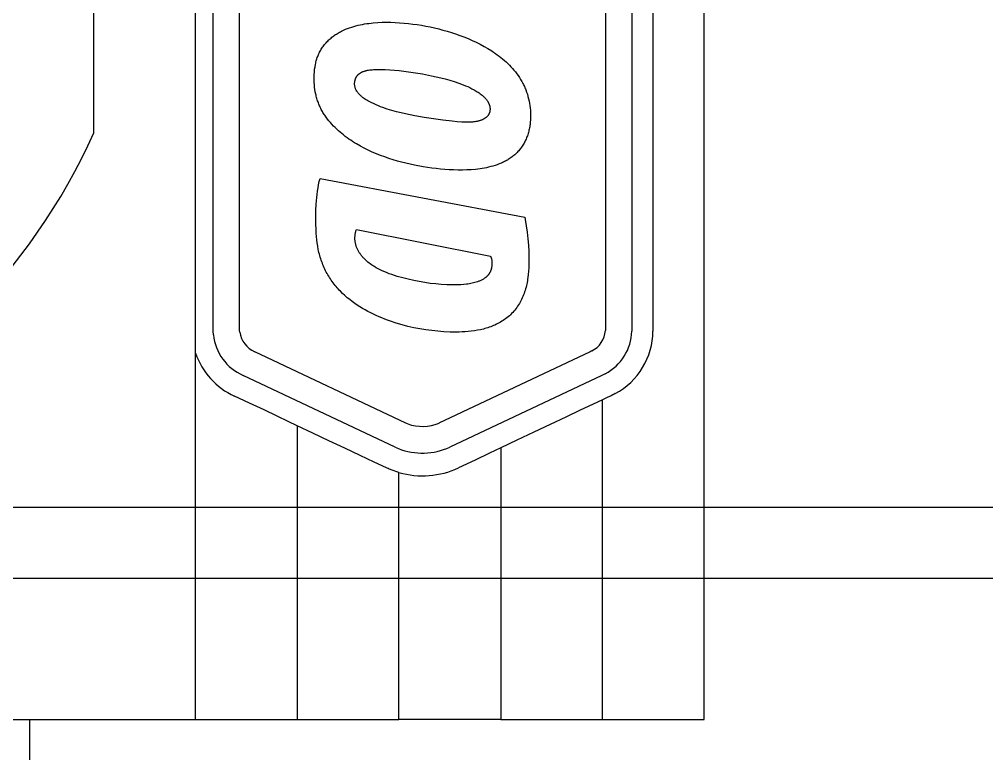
# Model space of a CAD drawing. Header units: millimetres. Extents: x 979 to 5828, y -1860 to 642.
# Drawn here: x 2721.51 to 2738.63, y 305.86 to 318.85 of the extents above; entities that cross this region are included whole.
import ezdxf

# ---------------------------------------------------------------- set-up
doc = ezdxf.new("R2010")
doc.units = ezdxf.units.MM
doc.linetypes.add('HIDDEN', pattern=[9.525, 6.35, -3.175])

msp = doc.modelspace()

# ---------------------------------------------------------------- linework, layer by layer
at = {"color": 7}
for p, q in [((2733.635, 306.467), (2733.635, 336.467)), ((2724.635, 312.947), (2724.635, 329.606)), ((2724.947, 313.334), (2724.947, 329.201)), ((2725.414, 313.346), (2725.414, 329.191)), ((2731.887, 329.191), (2731.887, 313.346)), ((2732.353, 329.201), (2732.353, 313.334)), ((2732.729, 329.201), (2732.729, 313.334)), ((2727.663, 318.775), (2727.702, 318.78)), ((2727.702, 318.78), (2727.74, 318.785)), ((2727.74, 318.785), (2727.779, 318.789)), ((2727.779, 318.789), (2727.857, 318.795)), ((2727.857, 318.795), (2727.935, 318.798)), ((2727.935, 318.798), (2728.013, 318.799)), ((2728.013, 318.799), (2728.091, 318.799)), ((2728.091, 318.799), (2728.169, 318.796)), ((2728.169, 318.796), (2728.246, 318.791)), ((2728.246, 318.791), (2728.324, 318.785)), ((2728.324, 318.785), (2728.401, 318.778)), ((2727.144, 318.602), (2727.161, 318.612)), ((2727.161, 318.612), (2727.179, 318.622)), ((2727.179, 318.622), (2727.196, 318.631)), ((2727.196, 318.631), (2727.214, 318.64)), ((2727.214, 318.64), (2727.231, 318.649)), ((2727.231, 318.649), (2727.249, 318.658)), ((2727.249, 318.658), (2727.286, 318.674)), ((2727.286, 318.674), (2727.322, 318.688)), ((2727.322, 318.688), (2727.359, 318.702)), ((2727.359, 318.702), (2727.397, 318.715)), ((2727.397, 318.715), (2727.434, 318.726)), ((2727.434, 318.726), (2727.472, 318.736)), ((2727.472, 318.736), (2727.51, 318.746)), ((2727.51, 318.746), (2727.548, 318.754)), ((2727.548, 318.754), (2727.586, 318.762)), ((2727.586, 318.762), (2727.624, 318.769)), ((2727.624, 318.769), (2727.663, 318.775)), ((2728.401, 318.778), (2728.478, 318.768)), ((2728.478, 318.768), (2728.554, 318.758)), ((2728.554, 318.758), (2728.631, 318.745)), ((2728.631, 318.745), (2728.708, 318.732)), ((2728.708, 318.732), (2728.784, 318.716)), ((2728.784, 318.716), (2728.86, 318.699)), ((2728.86, 318.699), (2728.937, 318.681)), ((2728.937, 318.681), (2729.012, 318.661)), ((2729.012, 318.661), (2729.088, 318.64)), ((2729.088, 318.64), (2729.162, 318.617)), ((2729.162, 318.617), (2729.237, 318.593)), ((2726.931, 318.421), (2726.944, 318.436)), ((2726.944, 318.436), (2726.958, 318.451)), ((2726.958, 318.451), (2726.972, 318.466)), ((2726.972, 318.466), (2726.986, 318.48)), ((2726.986, 318.48), (2727.001, 318.494)), ((2727.001, 318.494), (2727.015, 318.507)), ((2727.015, 318.507), (2727.031, 318.52)), ((2727.031, 318.52), (2727.046, 318.533)), ((2727.046, 318.533), (2727.062, 318.546)), ((2727.062, 318.546), (2727.078, 318.558)), ((2727.078, 318.558), (2727.094, 318.569)), ((2727.094, 318.569), (2727.111, 318.58)), ((2727.111, 318.58), (2727.127, 318.591)), ((2727.127, 318.591), (2727.144, 318.602)), ((2729.237, 318.593), (2729.31, 318.567)), ((2729.31, 318.567), (2729.383, 318.539)), ((2729.383, 318.539), (2729.456, 318.51)), ((2729.456, 318.51), (2729.528, 318.478)), ((2729.528, 318.478), (2729.599, 318.445)), ((2729.599, 318.445), (2729.67, 318.41)), ((2726.82, 318.25), (2726.829, 318.268)), ((2726.829, 318.268), (2726.839, 318.286)), ((2726.839, 318.286), (2726.849, 318.304)), ((2726.849, 318.304), (2726.859, 318.322)), ((2726.859, 318.322), (2726.87, 318.339)), ((2726.87, 318.339), (2726.882, 318.356)), ((2726.882, 318.356), (2726.893, 318.373)), ((2726.893, 318.373), (2726.906, 318.389)), ((2726.906, 318.389), (2726.918, 318.405)), ((2726.918, 318.405), (2726.931, 318.421)), ((2729.67, 318.41), (2729.739, 318.373)), ((2729.739, 318.373), (2729.808, 318.333)), ((2729.808, 318.333), (2729.875, 318.291)), ((2729.875, 318.291), (2729.908, 318.269)), ((2729.908, 318.269), (2729.941, 318.247)), ((2726.76, 318.074), (2726.765, 318.094)), ((2726.765, 318.094), (2726.77, 318.114)), ((2726.77, 318.114), (2726.775, 318.134)), ((2726.775, 318.134), (2726.782, 318.154)), ((2726.782, 318.154), (2726.788, 318.173)), ((2726.788, 318.173), (2726.795, 318.193)), ((2726.795, 318.193), (2726.803, 318.212)), ((2726.803, 318.212), (2726.811, 318.231)), ((2726.811, 318.231), (2726.82, 318.25)), ((2729.941, 318.247), (2729.974, 318.223)), ((2729.974, 318.223), (2730.005, 318.2)), ((2730.005, 318.2), (2730.037, 318.175)), ((2730.037, 318.175), (2730.068, 318.15)), ((2730.068, 318.15), (2730.099, 318.124)), ((2730.099, 318.124), (2730.129, 318.097)), ((2730.129, 318.097), (2730.158, 318.07)), ((2726.731, 317.82), (2726.741, 317.972)), ((2726.741, 317.972), (2726.748, 318.013)), ((2726.748, 318.013), (2726.756, 318.054)), ((2726.756, 318.054), (2726.76, 318.074)), ((2727.585, 317.921), (2727.595, 317.926)), ((2727.595, 317.926), (2727.605, 317.929)), ((2727.605, 317.929), (2727.615, 317.933)), ((2727.615, 317.933), (2727.625, 317.936)), ((2727.625, 317.936), (2727.635, 317.939)), ((2727.635, 317.939), (2727.646, 317.942)), ((2727.646, 317.942), (2727.656, 317.945)), ((2727.656, 317.945), (2727.666, 317.947)), ((2727.666, 317.947), (2727.676, 317.949)), ((2727.676, 317.949), (2727.697, 317.953)), ((2727.697, 317.953), (2727.718, 317.956)), ((2727.718, 317.956), (2727.739, 317.958)), ((2727.739, 317.958), (2727.759, 317.96)), ((2727.759, 317.96), (2727.78, 317.961)), ((2727.78, 317.961), (2727.822, 317.963)), ((2727.822, 317.963), (2727.863, 317.964)), ((2727.863, 317.964), (2727.905, 317.964)), ((2727.905, 317.964), (2727.989, 317.962)), ((2727.989, 317.962), (2728.072, 317.958)), ((2728.072, 317.958), (2728.155, 317.951)), ((2728.155, 317.951), (2728.238, 317.944)), ((2728.238, 317.944), (2728.32, 317.934)), ((2728.32, 317.934), (2728.484, 317.912)), ((2730.158, 318.07), (2730.187, 318.041)), ((2730.187, 318.041), (2730.215, 318.012)), ((2730.215, 318.012), (2730.242, 317.983)), ((2730.242, 317.983), (2730.268, 317.952)), ((2730.268, 317.952), (2730.294, 317.921)), ((2726.732, 317.778), (2726.731, 317.82)), ((2726.734, 317.736), (2726.732, 317.778)), ((2727.452, 317.748), (2727.453, 317.754)), ((2727.453, 317.754), (2727.454, 317.759)), ((2727.454, 317.759), (2727.455, 317.765)), ((2727.455, 317.765), (2727.457, 317.77)), ((2727.457, 317.77), (2727.458, 317.776)), ((2727.458, 317.776), (2727.46, 317.781)), ((2727.46, 317.781), (2727.461, 317.786)), ((2727.461, 317.786), (2727.463, 317.792)), ((2727.463, 317.792), (2727.465, 317.797)), ((2727.465, 317.797), (2727.467, 317.802)), ((2727.467, 317.802), (2727.469, 317.807)), ((2727.469, 317.807), (2727.471, 317.812)), ((2727.471, 317.812), (2727.473, 317.817)), ((2727.473, 317.817), (2727.475, 317.822)), ((2727.475, 317.822), (2727.478, 317.827)), ((2727.478, 317.827), (2727.481, 317.832)), ((2727.481, 317.832), (2727.483, 317.837)), ((2727.483, 317.837), (2727.486, 317.841)), ((2727.486, 317.841), (2727.489, 317.846)), ((2727.489, 317.846), (2727.492, 317.85)), ((2727.492, 317.85), (2727.496, 317.855)), ((2727.496, 317.855), (2727.499, 317.859)), ((2727.499, 317.859), (2727.503, 317.863)), ((2727.503, 317.863), (2727.506, 317.867)), ((2727.506, 317.867), (2727.51, 317.871)), ((2727.51, 317.871), (2727.514, 317.875)), ((2727.514, 317.875), (2727.518, 317.879)), ((2727.518, 317.879), (2727.522, 317.882)), ((2727.522, 317.882), (2727.526, 317.886)), ((2727.526, 317.886), (2727.53, 317.889)), ((2727.53, 317.889), (2727.534, 317.892)), ((2727.534, 317.892), (2727.539, 317.895)), ((2727.539, 317.895), (2727.543, 317.898)), ((2727.543, 317.898), (2727.547, 317.901)), ((2727.547, 317.901), (2727.552, 317.904)), ((2727.552, 317.904), (2727.557, 317.907)), ((2727.557, 317.907), (2727.561, 317.91)), ((2727.561, 317.91), (2727.566, 317.912)), ((2727.566, 317.912), (2727.571, 317.915)), ((2727.571, 317.915), (2727.575, 317.917)), ((2727.575, 317.917), (2727.58, 317.919)), ((2727.58, 317.919), (2727.585, 317.921)), ((2728.484, 317.912), (2728.648, 317.885)), ((2728.648, 317.885), (2728.811, 317.854)), ((2728.811, 317.854), (2728.892, 317.836)), ((2728.892, 317.836), (2728.973, 317.818)), ((2728.973, 317.818), (2729.053, 317.797)), ((2729.053, 317.797), (2729.133, 317.775)), ((2729.133, 317.775), (2729.213, 317.75)), ((2730.294, 317.921), (2730.319, 317.889)), ((2730.319, 317.889), (2730.342, 317.856)), ((2730.342, 317.856), (2730.365, 317.822)), ((2730.365, 317.822), (2730.387, 317.788)), ((2730.387, 317.788), (2730.408, 317.752)), ((2730.408, 317.752), (2730.427, 317.716)), ((2726.737, 317.695), (2726.734, 317.736)), ((2726.741, 317.653), (2726.737, 317.695)), ((2726.747, 317.612), (2726.741, 317.653)), ((2726.753, 317.571), (2726.747, 317.612)), ((2727.448, 317.715), (2727.449, 317.726)), ((2727.448, 317.703), (2727.448, 317.715)), ((2727.465, 317.619), (2727.448, 317.703)), ((2727.449, 317.726), (2727.45, 317.737)), ((2727.45, 317.737), (2727.451, 317.743)), ((2727.451, 317.743), (2727.452, 317.748)), ((2727.477, 317.6), (2727.465, 317.619)), ((2727.488, 317.581), (2727.477, 317.6)), ((2727.494, 317.572), (2727.488, 317.581)), ((2729.213, 317.75), (2729.293, 317.723)), ((2729.293, 317.723), (2729.372, 317.693)), ((2729.372, 317.693), (2729.411, 317.677)), ((2729.411, 317.677), (2729.45, 317.66)), ((2729.45, 317.66), (2729.488, 317.643)), ((2729.488, 317.643), (2729.526, 317.624)), ((2729.526, 317.624), (2729.563, 317.604)), ((2729.563, 317.604), (2729.6, 317.582)), ((2729.6, 317.582), (2729.618, 317.571)), ((2730.427, 317.716), (2730.437, 317.698)), ((2730.437, 317.698), (2730.446, 317.679)), ((2730.446, 317.679), (2730.454, 317.661)), ((2730.454, 317.661), (2730.463, 317.642)), ((2730.463, 317.642), (2730.471, 317.623)), ((2730.471, 317.623), (2730.478, 317.604)), ((2730.478, 317.604), (2730.493, 317.565)), ((2726.762, 317.53), (2726.753, 317.571)), ((2726.766, 317.51), (2726.762, 317.53)), ((2726.771, 317.49), (2726.766, 317.51)), ((2726.776, 317.469), (2726.771, 317.49)), ((2726.782, 317.449), (2726.776, 317.469)), ((2726.788, 317.429), (2726.782, 317.449)), ((2726.794, 317.41), (2726.788, 317.429)), ((2726.801, 317.39), (2726.794, 317.41)), ((2727.501, 317.563), (2727.494, 317.572)), ((2727.507, 317.554), (2727.501, 317.563)), ((2727.514, 317.546), (2727.507, 317.554)), ((2727.52, 317.537), (2727.514, 317.546)), ((2727.527, 317.529), (2727.52, 317.537)), ((2727.535, 317.521), (2727.527, 317.529)), ((2727.542, 317.513), (2727.535, 317.521)), ((2727.55, 317.505), (2727.542, 317.513)), ((2727.557, 317.497), (2727.55, 317.505)), ((2727.565, 317.49), (2727.557, 317.497)), ((2727.574, 317.483), (2727.565, 317.49)), ((2727.582, 317.476), (2727.574, 317.483)), ((2727.591, 317.469), (2727.582, 317.476)), ((2727.599, 317.463), (2727.591, 317.469)), ((2727.608, 317.457), (2727.599, 317.463)), ((2727.626, 317.445), (2727.608, 317.457)), ((2727.643, 317.433), (2727.626, 317.445)), ((2727.662, 317.422), (2727.643, 317.433)), ((2727.68, 317.412), (2727.662, 317.422)), ((2727.717, 317.392), (2727.68, 317.412)), ((2729.618, 317.571), (2729.636, 317.56)), ((2729.636, 317.56), (2729.654, 317.548)), ((2729.654, 317.548), (2729.671, 317.535)), ((2729.671, 317.535), (2729.689, 317.522)), ((2729.689, 317.522), (2729.705, 317.509)), ((2729.705, 317.509), (2729.722, 317.494)), ((2729.722, 317.494), (2729.73, 317.487)), ((2729.73, 317.487), (2729.738, 317.48)), ((2729.738, 317.48), (2729.745, 317.472)), ((2729.745, 317.472), (2729.753, 317.464)), ((2729.753, 317.464), (2729.761, 317.456)), ((2729.761, 317.456), (2729.768, 317.448)), ((2729.768, 317.448), (2729.775, 317.44)), ((2729.775, 317.44), (2729.782, 317.431)), ((2729.782, 317.431), (2729.789, 317.422)), ((2729.789, 317.422), (2729.795, 317.413)), ((2729.795, 317.413), (2729.801, 317.404)), ((2730.493, 317.565), (2730.506, 317.526)), ((2730.506, 317.526), (2730.517, 317.486)), ((2730.517, 317.486), (2730.528, 317.446)), ((2730.528, 317.446), (2730.537, 317.406)), ((2726.808, 317.371), (2726.801, 317.39)), ((2726.816, 317.352), (2726.808, 317.371)), ((2726.824, 317.332), (2726.816, 317.352)), ((2726.832, 317.314), (2726.824, 317.332)), ((2726.84, 317.295), (2726.832, 317.314)), ((2726.849, 317.276), (2726.84, 317.295)), ((2726.859, 317.258), (2726.849, 317.276)), ((2726.868, 317.24), (2726.859, 317.258)), ((2726.878, 317.222), (2726.868, 317.24)), ((2727.754, 317.372), (2727.717, 317.392)), ((2727.792, 317.354), (2727.754, 317.372)), ((2727.83, 317.337), (2727.792, 317.354)), ((2727.869, 317.321), (2727.83, 317.337)), ((2727.908, 317.306), (2727.869, 317.321)), ((2727.948, 317.291), (2727.908, 317.306)), ((2728.027, 317.264), (2727.948, 317.291)), ((2728.108, 317.24), (2728.027, 317.264)), ((2728.189, 317.217), (2728.108, 317.24)), ((2729.801, 317.404), (2729.807, 317.395)), ((2729.807, 317.395), (2729.81, 317.39)), ((2729.81, 317.39), (2729.813, 317.385)), ((2729.813, 317.385), (2729.815, 317.38)), ((2729.815, 317.38), (2729.818, 317.375)), ((2729.818, 317.375), (2729.82, 317.37)), ((2729.82, 317.37), (2729.822, 317.365)), ((2729.822, 317.365), (2729.825, 317.36)), ((2729.825, 317.36), (2729.827, 317.355)), ((2729.827, 317.355), (2729.829, 317.35)), ((2729.829, 317.35), (2729.831, 317.345)), ((2729.831, 317.345), (2729.833, 317.339)), ((2729.833, 317.339), (2729.834, 317.334)), ((2729.834, 317.334), (2729.836, 317.329)), ((2729.836, 317.329), (2729.837, 317.323)), ((2729.837, 317.323), (2729.839, 317.318)), ((2729.839, 317.318), (2729.84, 317.312)), ((2729.84, 317.312), (2729.841, 317.306)), ((2729.841, 317.306), (2729.842, 317.301)), ((2729.842, 317.301), (2729.843, 317.295)), ((2729.843, 317.295), (2729.844, 317.289)), ((2729.844, 317.238), (2729.843, 317.233)), ((2729.844, 317.289), (2729.844, 317.284)), ((2729.844, 317.284), (2729.845, 317.278)), ((2729.845, 317.25), (2729.844, 317.244)), ((2729.844, 317.244), (2729.844, 317.238)), ((2729.845, 317.278), (2729.845, 317.272)), ((2729.845, 317.272), (2729.845, 317.267)), ((2729.845, 317.267), (2729.845, 317.261)), ((2729.845, 317.261), (2729.845, 317.255)), ((2729.845, 317.255), (2729.845, 317.25)), ((2730.537, 317.406), (2730.544, 317.365)), ((2730.544, 317.365), (2730.551, 317.324)), ((2730.551, 317.324), (2730.556, 317.283)), ((2730.556, 317.283), (2730.559, 317.241)), ((2730.559, 317.241), (2730.562, 317.2)), ((2726.889, 317.204), (2726.878, 317.222)), ((2726.899, 317.187), (2726.889, 317.204)), ((2726.91, 317.17), (2726.899, 317.187)), ((2726.921, 317.153), (2726.91, 317.17)), ((2726.945, 317.119), (2726.921, 317.153)), ((2726.969, 317.086), (2726.945, 317.119)), ((2726.995, 317.055), (2726.969, 317.086)), ((2728.27, 317.196), (2728.189, 317.217)), ((2728.351, 317.177), (2728.27, 317.196)), ((2728.516, 317.143), (2728.351, 317.177)), ((2728.681, 317.114), (2728.516, 317.143)), ((2728.846, 317.088), (2728.681, 317.114)), ((2729.012, 317.065), (2728.846, 317.088)), ((2729.688, 317.066), (2729.678, 317.063)), ((2729.698, 317.07), (2729.688, 317.066)), ((2729.708, 317.074), (2729.698, 317.07)), ((2729.717, 317.079), (2729.708, 317.074)), ((2729.727, 317.083), (2729.717, 317.079)), ((2729.732, 317.086), (2729.727, 317.083)), ((2729.737, 317.088), (2729.732, 317.086)), ((2729.742, 317.091), (2729.737, 317.088)), ((2729.746, 317.094), (2729.742, 317.091)), ((2729.751, 317.097), (2729.746, 317.094)), ((2729.755, 317.1), (2729.751, 317.097)), ((2729.76, 317.103), (2729.755, 317.1)), ((2729.764, 317.106), (2729.76, 317.103)), ((2729.769, 317.109), (2729.764, 317.106)), ((2729.773, 317.112), (2729.769, 317.109)), ((2729.777, 317.116), (2729.773, 317.112)), ((2729.781, 317.119), (2729.777, 317.116)), ((2729.785, 317.123), (2729.781, 317.119)), ((2729.789, 317.127), (2729.785, 317.123)), ((2729.793, 317.13), (2729.789, 317.127)), ((2729.797, 317.134), (2729.793, 317.13)), ((2729.8, 317.138), (2729.797, 317.134)), ((2729.804, 317.143), (2729.8, 317.138)), ((2729.807, 317.147), (2729.804, 317.143)), ((2729.811, 317.151), (2729.807, 317.147)), ((2729.814, 317.156), (2729.811, 317.151)), ((2729.817, 317.16), (2729.814, 317.156)), ((2729.82, 317.165), (2729.817, 317.16)), ((2729.822, 317.17), (2729.82, 317.165)), ((2729.825, 317.175), (2729.822, 317.17)), ((2729.827, 317.18), (2729.825, 317.175)), ((2729.83, 317.185), (2729.827, 317.18)), ((2729.832, 317.19), (2729.83, 317.185)), ((2729.834, 317.195), (2729.832, 317.19)), ((2729.835, 317.2), (2729.834, 317.195)), ((2729.837, 317.206), (2729.835, 317.2)), ((2729.839, 317.211), (2729.837, 317.206)), ((2729.84, 317.216), (2729.839, 317.211)), ((2729.841, 317.222), (2729.84, 317.216)), ((2729.842, 317.227), (2729.841, 317.222)), ((2729.843, 317.233), (2729.842, 317.227)), ((2730.56, 317.076), (2730.557, 317.034)), ((2730.562, 317.117), (2730.56, 317.076)), ((2730.562, 317.2), (2730.563, 317.158)), ((2730.563, 317.158), (2730.562, 317.117)), ((2727.021, 317.024), (2726.995, 317.055)), ((2727.048, 316.994), (2727.021, 317.024)), ((2727.075, 316.964), (2727.048, 316.994)), ((2727.104, 316.936), (2727.075, 316.964)), ((2727.132, 316.908), (2727.104, 316.936)), ((2727.162, 316.881), (2727.132, 316.908)), ((2729.178, 317.047), (2729.012, 317.065)), ((2729.262, 317.04), (2729.178, 317.047)), ((2729.345, 317.034), (2729.262, 317.04)), ((2729.387, 317.033), (2729.345, 317.034)), ((2729.428, 317.031), (2729.387, 317.033)), ((2729.47, 317.031), (2729.428, 317.031)), ((2729.491, 317.032), (2729.47, 317.031)), ((2729.512, 317.033), (2729.491, 317.032)), ((2729.533, 317.034), (2729.512, 317.033)), ((2729.554, 317.036), (2729.533, 317.034)), ((2729.575, 317.039), (2729.554, 317.036)), ((2729.595, 317.042), (2729.575, 317.039)), ((2729.606, 317.044), (2729.595, 317.042)), ((2729.616, 317.046), (2729.606, 317.044)), ((2729.627, 317.048), (2729.616, 317.046)), ((2729.637, 317.051), (2729.627, 317.048)), ((2729.647, 317.053), (2729.637, 317.051)), ((2729.657, 317.056), (2729.647, 317.053)), ((2729.668, 317.059), (2729.657, 317.056)), ((2729.678, 317.063), (2729.668, 317.059)), ((2730.539, 316.911), (2730.534, 316.89)), ((2730.543, 316.931), (2730.539, 316.911)), ((2730.547, 316.952), (2730.543, 316.931)), ((2730.55, 316.972), (2730.547, 316.952)), ((2730.553, 316.993), (2730.55, 316.972)), ((2730.555, 317.014), (2730.553, 316.993)), ((2730.557, 317.034), (2730.555, 317.014)), ((2727.191, 316.855), (2727.162, 316.881)), ((2727.222, 316.83), (2727.191, 316.855)), ((2727.253, 316.805), (2727.222, 316.83)), ((2727.284, 316.78), (2727.253, 316.805)), ((2727.316, 316.757), (2727.284, 316.78)), ((2727.348, 316.734), (2727.316, 316.757)), ((2727.381, 316.711), (2727.348, 316.734)), ((2730.483, 316.733), (2730.475, 316.715)), ((2730.491, 316.752), (2730.483, 316.733)), ((2730.499, 316.771), (2730.491, 316.752)), ((2730.506, 316.791), (2730.499, 316.771)), ((2730.512, 316.81), (2730.506, 316.791)), ((2730.519, 316.83), (2730.512, 316.81)), ((2730.524, 316.85), (2730.519, 316.83)), ((2730.53, 316.87), (2730.524, 316.85)), ((2730.534, 316.89), (2730.53, 316.87)), ((2727.414, 316.689), (2727.381, 316.711)), ((2727.447, 316.668), (2727.414, 316.689)), ((2727.481, 316.648), (2727.447, 316.668)), ((2727.55, 316.608), (2727.481, 316.648)), ((2727.62, 316.571), (2727.55, 316.608)), ((2727.691, 316.536), (2727.62, 316.571)), ((2730.379, 316.558), (2730.366, 316.542)), ((2730.391, 316.574), (2730.379, 316.558)), ((2730.403, 316.59), (2730.391, 316.574)), ((2730.415, 316.607), (2730.403, 316.59)), ((2730.426, 316.624), (2730.415, 316.607)), ((2730.437, 316.642), (2730.426, 316.624)), ((2730.447, 316.66), (2730.437, 316.642)), ((2730.457, 316.678), (2730.447, 316.66)), ((2730.466, 316.696), (2730.457, 316.678)), ((2730.475, 316.715), (2730.466, 316.696)), ((2727.762, 316.503), (2727.691, 316.536)), ((2727.835, 316.472), (2727.762, 316.503)), ((2727.908, 316.443), (2727.835, 316.472)), ((2727.982, 316.416), (2727.908, 316.443)), ((2728.056, 316.39), (2727.982, 316.416)), ((2728.131, 316.367), (2728.056, 316.39)), ((2730.186, 316.383), (2730.169, 316.372)), ((2730.203, 316.394), (2730.186, 316.383)), ((2730.219, 316.405), (2730.203, 316.394)), ((2730.235, 316.417), (2730.219, 316.405)), ((2730.251, 316.429), (2730.235, 316.417)), ((2730.267, 316.442), (2730.251, 316.429)), ((2730.282, 316.455), (2730.267, 316.442)), ((2730.297, 316.468), (2730.282, 316.455)), ((2730.312, 316.482), (2730.297, 316.468)), ((2730.326, 316.496), (2730.312, 316.482)), ((2730.34, 316.511), (2730.326, 316.496)), ((2730.353, 316.526), (2730.34, 316.511)), ((2730.366, 316.542), (2730.353, 316.526)), ((2728.206, 316.344), (2728.131, 316.367)), ((2728.281, 316.324), (2728.206, 316.344)), ((2728.357, 316.305), (2728.281, 316.324)), ((2728.433, 316.287), (2728.357, 316.305)), ((2728.509, 316.271), (2728.433, 316.287)), ((2728.661, 316.243), (2728.509, 316.271)), ((2728.814, 316.22), (2728.661, 316.243)), ((2728.891, 316.21), (2728.814, 316.22)), ((2728.968, 316.202), (2728.891, 316.21)), ((2729.706, 316.212), (2729.668, 316.206)), ((2729.745, 316.219), (2729.706, 316.212)), ((2729.783, 316.227), (2729.745, 316.219)), ((2729.821, 316.235), (2729.783, 316.227)), ((2729.86, 316.245), (2729.821, 316.235)), ((2729.897, 316.255), (2729.86, 316.245)), ((2729.935, 316.267), (2729.897, 316.255)), ((2729.972, 316.279), (2729.935, 316.267)), ((2730.009, 316.293), (2729.972, 316.279)), ((2730.046, 316.309), (2730.009, 316.293)), ((2730.064, 316.317), (2730.046, 316.309)), ((2730.082, 316.325), (2730.064, 316.317)), ((2730.1, 316.334), (2730.082, 316.325)), ((2730.117, 316.343), (2730.1, 316.334)), ((2730.135, 316.352), (2730.117, 316.343)), ((2730.152, 316.362), (2730.135, 316.352)), ((2730.169, 316.372), (2730.152, 316.362)), ((2729.046, 316.196), (2728.968, 316.202)), ((2729.123, 316.19), (2729.046, 316.196)), ((2729.201, 316.186), (2729.123, 316.19)), ((2729.279, 316.184), (2729.201, 316.186)), ((2729.357, 316.184), (2729.279, 316.184)), ((2729.435, 316.186), (2729.357, 316.184)), ((2729.513, 316.19), (2729.435, 316.186)), ((2729.591, 316.197), (2729.513, 316.19)), ((2729.629, 316.201), (2729.591, 316.197)), ((2729.668, 316.206), (2729.629, 316.201)), ((2726.794, 315.811), (2726.802, 315.868)), ((2726.802, 315.868), (2726.812, 315.925)), ((2726.812, 315.925), (2726.824, 315.981)), ((2726.824, 315.981), (2726.838, 316.037)), ((2726.838, 316.037), (2730.461, 315.349)), ((2726.771, 315.582), (2726.781, 315.697)), ((2726.781, 315.697), (2726.787, 315.754)), ((2726.787, 315.754), (2726.794, 315.811)), ((2726.765, 315.468), (2726.771, 315.582)), ((2726.762, 315.353), (2726.765, 315.468)), ((2726.762, 315.239), (2726.762, 315.353)), ((2726.766, 315.125), (2726.762, 315.239)), ((2730.461, 315.349), (2730.468, 315.311)), ((2730.468, 315.311), (2730.487, 315.198)), ((2730.487, 315.198), (2730.503, 315.084)), ((2726.769, 315.067), (2726.766, 315.125)), ((2726.773, 315.01), (2726.769, 315.067)), ((2727.455, 315.003), (2727.456, 315.016)), ((2727.456, 315.016), (2727.457, 315.029)), ((2727.457, 315.029), (2727.459, 315.043)), ((2727.459, 315.043), (2727.461, 315.056)), ((2727.461, 315.056), (2727.464, 315.069)), ((2727.464, 315.069), (2727.466, 315.082)), ((2727.466, 315.082), (2727.47, 315.095)), ((2727.47, 315.095), (2727.473, 315.108)), ((2727.473, 315.108), (2727.477, 315.12)), ((2727.477, 315.12), (2727.481, 315.133)), ((2727.481, 315.133), (2729.851, 314.661)), ((2730.503, 315.084), (2730.515, 314.97)), ((2726.779, 314.953), (2726.773, 315.01)), ((2726.786, 314.895), (2726.779, 314.953)), ((2726.795, 314.839), (2726.786, 314.895)), ((2727.454, 314.976), (2727.455, 314.99)), ((2727.455, 314.963), (2727.454, 314.976)), ((2727.455, 314.99), (2727.455, 315.003)), ((2727.455, 314.95), (2727.455, 314.963)), ((2727.456, 314.937), (2727.455, 314.95)), ((2727.458, 314.923), (2727.456, 314.937)), ((2727.46, 314.91), (2727.458, 314.923)), ((2727.462, 314.897), (2727.46, 314.91)), ((2727.465, 314.884), (2727.462, 314.897)), ((2727.468, 314.871), (2727.465, 314.884)), ((2727.471, 314.859), (2727.468, 314.871)), ((2727.475, 314.846), (2727.471, 314.859)), ((2727.479, 314.834), (2727.475, 314.846)), ((2730.515, 314.97), (2730.524, 314.856)), ((2730.524, 314.856), (2730.53, 314.742)), ((2726.806, 314.782), (2726.795, 314.839)), ((2726.812, 314.754), (2726.806, 314.782)), ((2726.818, 314.726), (2726.812, 314.754)), ((2726.825, 314.698), (2726.818, 314.726)), ((2726.833, 314.671), (2726.825, 314.698)), ((2726.841, 314.643), (2726.833, 314.671)), ((2727.484, 314.821), (2727.479, 314.834)), ((2727.489, 314.809), (2727.484, 314.821)), ((2727.494, 314.797), (2727.489, 314.809)), ((2727.499, 314.785), (2727.494, 314.797)), ((2727.505, 314.773), (2727.499, 314.785)), ((2727.511, 314.762), (2727.505, 314.773)), ((2727.518, 314.75), (2727.511, 314.762)), ((2727.524, 314.739), (2727.518, 314.75)), ((2727.531, 314.728), (2727.524, 314.739)), ((2727.538, 314.717), (2727.531, 314.728)), ((2727.545, 314.706), (2727.538, 314.717)), ((2727.553, 314.695), (2727.545, 314.706)), ((2727.561, 314.685), (2727.553, 314.695)), ((2727.568, 314.675), (2727.561, 314.685)), ((2727.577, 314.664), (2727.568, 314.675)), ((2730.53, 314.742), (2730.533, 314.627)), ((2726.849, 314.616), (2726.841, 314.643)), ((2726.858, 314.589), (2726.849, 314.616)), ((2726.868, 314.562), (2726.858, 314.589)), ((2726.878, 314.535), (2726.868, 314.562)), ((2726.888, 314.509), (2726.878, 314.535)), ((2726.899, 314.483), (2726.888, 314.509)), ((2727.585, 314.655), (2727.577, 314.664)), ((2727.593, 314.645), (2727.585, 314.655)), ((2727.602, 314.635), (2727.593, 314.645)), ((2727.61, 314.626), (2727.602, 314.635)), ((2727.628, 314.607), (2727.61, 314.626)), ((2727.647, 314.59), (2727.628, 314.607)), ((2727.666, 314.573), (2727.647, 314.59)), ((2727.685, 314.556), (2727.666, 314.573)), ((2727.705, 314.54), (2727.685, 314.556)), ((2727.726, 314.525), (2727.705, 314.54)), ((2727.747, 314.51), (2727.726, 314.525)), ((2727.768, 314.496), (2727.747, 314.51)), ((2729.851, 314.661), (2729.853, 314.658)), ((2729.853, 314.658), (2729.855, 314.655)), ((2729.855, 314.655), (2729.856, 314.653)), ((2729.856, 314.653), (2729.858, 314.65)), ((2729.858, 314.65), (2729.86, 314.647)), ((2729.86, 314.647), (2729.861, 314.644)), ((2729.861, 314.644), (2729.862, 314.641)), ((2729.862, 314.641), (2729.864, 314.638)), ((2729.864, 314.638), (2729.865, 314.635)), ((2729.865, 314.635), (2729.866, 314.632)), ((2729.866, 314.632), (2729.867, 314.629)), ((2729.867, 314.629), (2729.868, 314.626)), ((2729.868, 314.626), (2729.869, 314.622)), ((2729.869, 314.622), (2729.87, 314.619)), ((2729.87, 314.619), (2729.871, 314.616)), ((2729.871, 314.616), (2729.872, 314.613)), ((2729.872, 314.613), (2729.873, 314.606)), ((2729.873, 314.606), (2729.875, 314.599)), ((2729.875, 314.599), (2729.876, 314.593)), ((2729.876, 314.593), (2729.876, 314.586)), ((2729.876, 314.586), (2729.877, 314.579)), ((2729.877, 314.579), (2729.878, 314.572)), ((2729.878, 314.505), (2729.877, 314.492)), ((2729.878, 314.572), (2729.879, 314.559)), ((2729.879, 314.519), (2729.878, 314.505)), ((2729.879, 314.559), (2729.879, 314.545)), ((2729.879, 314.545), (2729.879, 314.532)), ((2729.879, 314.532), (2729.879, 314.519)), ((2730.532, 314.512), (2730.53, 314.455)), ((2730.533, 314.57), (2730.532, 314.512)), ((2730.533, 314.627), (2730.533, 314.57)), ((2726.911, 314.457), (2726.899, 314.483)), ((2726.923, 314.431), (2726.911, 314.457)), ((2726.936, 314.405), (2726.923, 314.431)), ((2726.948, 314.38), (2726.936, 314.405)), ((2726.962, 314.355), (2726.948, 314.38)), ((2726.976, 314.33), (2726.962, 314.355)), ((2726.99, 314.306), (2726.976, 314.33)), ((2727.789, 314.483), (2727.768, 314.496)), ((2727.811, 314.469), (2727.789, 314.483)), ((2727.833, 314.457), (2727.811, 314.469)), ((2727.855, 314.445), (2727.833, 314.457)), ((2727.877, 314.433), (2727.855, 314.445)), ((2727.922, 314.411), (2727.877, 314.433)), ((2727.968, 314.39), (2727.922, 314.411)), ((2728.015, 314.37), (2727.968, 314.39)), ((2728.062, 314.352), (2728.015, 314.37)), ((2728.109, 314.335), (2728.062, 314.352)), ((2728.157, 314.319), (2728.109, 314.335)), ((2729.812, 314.328), (2729.808, 314.323)), ((2729.816, 314.333), (2729.812, 314.328)), ((2729.82, 314.338), (2729.816, 314.333)), ((2729.824, 314.344), (2729.82, 314.338)), ((2729.828, 314.349), (2729.824, 314.344)), ((2729.831, 314.355), (2729.828, 314.349)), ((2729.835, 314.36), (2729.831, 314.355)), ((2729.838, 314.366), (2729.835, 314.36)), ((2729.842, 314.371), (2729.838, 314.366)), ((2729.845, 314.377), (2729.842, 314.371)), ((2729.848, 314.383), (2729.845, 314.377)), ((2729.851, 314.389), (2729.848, 314.383)), ((2729.853, 314.395), (2729.851, 314.389)), ((2729.856, 314.401), (2729.853, 314.395)), ((2729.858, 314.407), (2729.856, 314.401)), ((2729.861, 314.414), (2729.858, 314.407)), ((2729.863, 314.42), (2729.861, 314.414)), ((2729.865, 314.426), (2729.863, 314.42)), ((2729.866, 314.433), (2729.865, 314.426)), ((2729.868, 314.439), (2729.866, 314.433)), ((2729.87, 314.446), (2729.868, 314.439)), ((2729.871, 314.452), (2729.87, 314.446)), ((2729.873, 314.465), (2729.871, 314.452)), ((2729.875, 314.479), (2729.873, 314.465)), ((2729.877, 314.492), (2729.875, 314.479)), ((2730.521, 314.339), (2730.514, 314.282)), ((2730.526, 314.397), (2730.521, 314.339)), ((2730.53, 314.455), (2730.526, 314.397)), ((2727.005, 314.282), (2726.99, 314.306)), ((2727.021, 314.258), (2727.005, 314.282)), ((2727.036, 314.235), (2727.021, 314.258)), ((2727.053, 314.212), (2727.036, 314.235)), ((2727.069, 314.189), (2727.053, 314.212)), ((2727.086, 314.167), (2727.069, 314.189)), ((2727.104, 314.145), (2727.086, 314.167)), ((2728.204, 314.304), (2728.157, 314.319)), ((2728.301, 314.277), (2728.204, 314.304)), ((2728.397, 314.252), (2728.301, 314.277)), ((2728.494, 314.231), (2728.397, 314.252)), ((2728.591, 314.212), (2728.494, 314.231)), ((2728.689, 314.195), (2728.591, 314.212)), ((2728.787, 314.181), (2728.689, 314.195)), ((2728.885, 314.17), (2728.787, 314.181)), ((2728.983, 314.161), (2728.885, 314.17)), ((2729.082, 314.155), (2728.983, 314.161)), ((2729.331, 314.156), (2729.281, 314.153)), ((2729.381, 314.16), (2729.331, 314.156)), ((2729.431, 314.165), (2729.381, 314.16)), ((2729.455, 314.169), (2729.431, 314.165)), ((2729.48, 314.172), (2729.455, 314.169)), ((2729.504, 314.177), (2729.48, 314.172)), ((2729.529, 314.182), (2729.504, 314.177)), ((2729.553, 314.187), (2729.529, 314.182)), ((2729.577, 314.194), (2729.553, 314.187)), ((2729.602, 314.201), (2729.577, 314.194)), ((2729.625, 314.209), (2729.602, 314.201)), ((2729.637, 314.213), (2729.625, 314.209)), ((2729.649, 314.217), (2729.637, 314.213)), ((2729.661, 314.222), (2729.649, 314.217)), ((2729.673, 314.227), (2729.661, 314.222)), ((2729.684, 314.233), (2729.673, 314.227)), ((2729.696, 314.238), (2729.684, 314.233)), ((2729.707, 314.244), (2729.696, 314.238)), ((2729.718, 314.25), (2729.707, 314.244)), ((2729.729, 314.257), (2729.718, 314.25)), ((2729.74, 314.264), (2729.729, 314.257)), ((2729.75, 314.271), (2729.74, 314.264)), ((2729.761, 314.278), (2729.75, 314.271)), ((2729.766, 314.282), (2729.761, 314.278)), ((2729.771, 314.286), (2729.766, 314.282)), ((2729.776, 314.291), (2729.771, 314.286)), ((2729.781, 314.295), (2729.776, 314.291)), ((2729.785, 314.299), (2729.781, 314.295)), ((2729.79, 314.304), (2729.785, 314.299)), ((2729.795, 314.309), (2729.79, 314.304)), ((2729.799, 314.313), (2729.795, 314.309)), ((2729.804, 314.318), (2729.799, 314.313)), ((2729.808, 314.323), (2729.804, 314.318)), ((2730.495, 314.168), (2730.488, 314.14)), ((2730.5, 314.197), (2730.495, 314.168)), ((2730.506, 314.225), (2730.5, 314.197)), ((2730.51, 314.253), (2730.506, 314.225)), ((2730.514, 314.282), (2730.51, 314.253)), ((2727.122, 314.124), (2727.104, 314.145)), ((2727.14, 314.102), (2727.122, 314.124)), ((2727.158, 314.082), (2727.14, 314.102)), ((2727.177, 314.061), (2727.158, 314.082)), ((2727.197, 314.041), (2727.177, 314.061)), ((2727.236, 314.002), (2727.197, 314.041)), ((2727.277, 313.964), (2727.236, 314.002)), ((2729.132, 314.153), (2729.082, 314.155)), ((2729.182, 314.152), (2729.132, 314.153)), ((2729.232, 314.152), (2729.182, 314.152)), ((2729.281, 314.153), (2729.232, 314.152)), ((2730.448, 314.003), (2730.438, 313.976)), ((2730.457, 314.03), (2730.448, 314.003)), ((2730.466, 314.057), (2730.457, 314.03)), ((2730.474, 314.085), (2730.466, 314.057)), ((2730.482, 314.112), (2730.474, 314.085)), ((2730.488, 314.14), (2730.482, 314.112)), ((2727.319, 313.927), (2727.277, 313.964)), ((2727.362, 313.893), (2727.319, 313.927)), ((2727.406, 313.859), (2727.362, 313.893)), ((2727.451, 313.827), (2727.406, 313.859)), ((2727.496, 313.796), (2727.451, 313.827)), ((2730.364, 313.823), (2730.349, 313.8)), ((2730.378, 313.848), (2730.364, 313.823)), ((2730.391, 313.873), (2730.378, 313.848)), ((2730.404, 313.898), (2730.391, 313.873)), ((2730.416, 313.924), (2730.404, 313.898)), ((2730.427, 313.95), (2730.416, 313.924)), ((2730.438, 313.976), (2730.427, 313.95)), ((2727.542, 313.767), (2727.496, 313.796)), ((2727.589, 313.738), (2727.542, 313.767)), ((2727.637, 313.711), (2727.589, 313.738)), ((2727.685, 313.685), (2727.637, 313.711)), ((2727.734, 313.659), (2727.685, 313.685)), ((2727.783, 313.635), (2727.734, 313.659)), ((2730.227, 313.646), (2730.207, 313.626)), ((2730.247, 313.666), (2730.227, 313.646)), ((2730.265, 313.687), (2730.247, 313.666)), ((2730.284, 313.708), (2730.265, 313.687)), ((2730.301, 313.73), (2730.284, 313.708)), ((2730.318, 313.753), (2730.301, 313.73)), ((2730.334, 313.776), (2730.318, 313.753)), ((2730.349, 313.8), (2730.334, 313.776)), ((2727.832, 313.612), (2727.783, 313.635)), ((2727.882, 313.59), (2727.832, 313.612)), ((2727.932, 313.568), (2727.882, 313.59)), ((2727.982, 313.548), (2727.932, 313.568)), ((2728.032, 313.529), (2727.982, 313.548)), ((2728.083, 313.51), (2728.032, 313.529)), ((2728.185, 313.477), (2728.083, 313.51)), ((2728.288, 313.446), (2728.185, 313.477)), ((2730.006, 313.481), (2729.982, 313.468)), ((2730.03, 313.494), (2730.006, 313.481)), ((2730.054, 313.509), (2730.03, 313.494)), ((2730.077, 313.523), (2730.054, 313.509)), ((2730.1, 313.539), (2730.077, 313.523)), ((2730.122, 313.555), (2730.1, 313.539)), ((2730.144, 313.571), (2730.122, 313.555)), ((2730.166, 313.589), (2730.144, 313.571)), ((2730.187, 313.607), (2730.166, 313.589)), ((2730.207, 313.626), (2730.187, 313.607)), ((2724.95, 313.27), (2724.947, 313.334)), ((2725.415, 313.318), (2725.414, 313.346)), ((2728.391, 313.419), (2728.288, 313.446)), ((2728.496, 313.396), (2728.391, 313.419)), ((2728.602, 313.375), (2728.496, 313.396)), ((2728.708, 313.358), (2728.602, 313.375)), ((2728.815, 313.344), (2728.708, 313.358)), ((2728.922, 313.333), (2728.815, 313.344)), ((2729.03, 313.324), (2728.922, 313.333)), ((2729.138, 313.319), (2729.03, 313.324)), ((2729.191, 313.318), (2729.138, 313.319)), ((2729.245, 313.318), (2729.191, 313.318)), ((2729.299, 313.319), (2729.245, 313.318)), ((2729.352, 313.321), (2729.299, 313.319)), ((2729.406, 313.324), (2729.352, 313.321)), ((2729.46, 313.328), (2729.406, 313.324)), ((2729.514, 313.334), (2729.46, 313.328)), ((2729.568, 313.341), (2729.514, 313.334)), ((2729.621, 313.35), (2729.568, 313.341)), ((2729.674, 313.36), (2729.621, 313.35)), ((2729.701, 313.366), (2729.674, 313.36)), ((2729.727, 313.373), (2729.701, 313.366)), ((2729.753, 313.38), (2729.727, 313.373)), ((2729.779, 313.388), (2729.753, 313.38)), ((2729.805, 313.396), (2729.779, 313.388)), ((2729.831, 313.404), (2729.805, 313.396)), ((2729.857, 313.413), (2729.831, 313.404)), ((2729.882, 313.423), (2729.857, 313.413)), ((2729.908, 313.434), (2729.882, 313.423)), ((2729.933, 313.444), (2729.908, 313.434)), ((2729.957, 313.456), (2729.933, 313.444)), ((2729.982, 313.468), (2729.957, 313.456)), ((2728.358, 311.709), (2725.681, 312.972)), ((2731.62, 312.972), (2728.942, 311.709)), ((2731.645, 312.985), (2731.62, 312.972)), ((2724.635, 306.467), (2724.635, 312.947)), ((2728.167, 311.283), (2725.474, 312.553)), ((2731.826, 312.553), (2729.133, 311.282)), ((2731.883, 312.582), (2731.826, 312.553)), ((2725.591, 312.06), (2725.322, 312.187)), ((2731.835, 312.12), (2731.66, 312.037)), ((2731.882, 312.142), (2731.835, 312.12)), ((2731.835, 306.467), (2731.835, 312.12)), ((2731.93, 312.165), (2731.882, 312.142)), ((2731.978, 312.187), (2731.93, 312.165)), ((2731.989, 312.193), (2731.978, 312.187)), ((2732.017, 312.207), (2731.989, 312.193)), ((2732.045, 312.221), (2732.017, 312.207)), ((2732.061, 312.23), (2732.045, 312.221)), ((2725.845, 311.941), (2725.591, 312.06)), ((2726.075, 311.832), (2725.845, 311.941)), ((2731.442, 311.935), (2731.189, 311.815)), ((2731.66, 312.037), (2731.442, 311.935)), ((2726.273, 311.739), (2726.075, 311.832)), ((2731.189, 311.815), (2730.911, 311.684)), ((2726.433, 311.663), (2726.273, 311.739)), ((2726.71, 311.533), (2726.433, 311.663)), ((2726.433, 311.663), (2726.433, 306.467)), ((2728.389, 311.696), (2728.358, 311.709)), ((2730.911, 311.684), (2730.618, 311.546)), ((2726.995, 311.398), (2726.71, 311.533)), ((2730.618, 311.546), (2730.322, 311.406)), ((2727.278, 311.265), (2726.995, 311.398)), ((2727.549, 311.137), (2727.278, 311.265)), ((2728.167, 311.283), (2728.224, 311.258)), ((2730.034, 311.27), (2729.835, 311.176)), ((2730.322, 311.406), (2730.034, 311.27)), ((2730.034, 311.27), (2730.034, 306.467)), ((2727.797, 311.019), (2727.549, 311.137)), ((2729.835, 311.176), (2729.581, 311.056)), ((2728.015, 310.917), (2727.797, 311.019)), ((2728.025, 310.912), (2728.015, 310.917)), ((2728.044, 310.904), (2728.025, 310.912)), ((2728.063, 310.896), (2728.044, 310.904)), ((2729.581, 311.056), (2729.285, 310.917)), ((2728.082, 310.888), (2728.063, 310.896)), ((2728.097, 310.881), (2728.082, 310.888)), ((2728.234, 310.836), (2728.097, 310.881)), ((2728.234, 306.467), (2728.234, 310.836)), ((2700.635, 306.467), (2724.635, 306.467)), ((2724.635, 306.467), (2726.433, 306.467)), ((2726.433, 306.467), (2728.234, 306.467)), ((2730.034, 306.467), (2728.234, 306.467)), ((2730.034, 306.467), (2731.835, 306.467)), ((2731.835, 306.467), (2733.635, 306.467))]:
    msp.add_line(p, q, dxfattribs=at)
for p, q in [((2722.835, 316.841), (2722.835, 326.093)), ((2906.385, 310.217), (2518.885, 310.217)), ((2517.635, 308.967), (2907.635, 308.967))]:
    msp.add_line(p, q)
at = {"color": 9, "linetype": 'HIDDEN'}
msp.add_line((2721.696, 306.467), (2721.696, 304.803), dxfattribs=at)
msp.add_arc((2712.635, 321.467), 11.2, 294.3958, 335.6042)
at = {"color": 7}
for centre, radius, start, end in [((2725.867, 313.389), 0.457, 189.0029, 245.9929), ((2731.452, 313.376), 0.436, 296.2849, 356.1612), ((2731.486, 313.354), 0.868, 297.2212, 358.6775), ((2731.464, 313.345), 1.265, 298.1473, 359.4841), ((2725.832, 313.366), 0.888, 186.1434, 246.2343), ((2725.853, 313.358), 1.286, 198.675, 245.6209), ((2728.649, 312.414), 0.764, 250.1055, 292.572), ((2728.65, 312.333), 1.156, 248.4111, 294.6997), ((2728.653, 312.263), 1.487, 253.6374, 295.174)]:
    msp.add_arc(centre, radius, start, end, dxfattribs=at)

doc.saveas('drawing.dxf')
